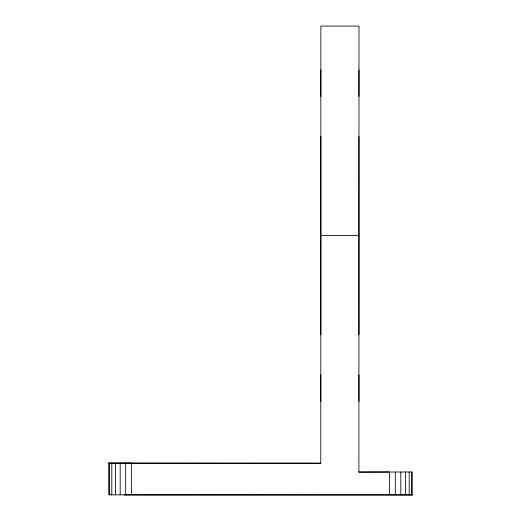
<?xml version="1.0" encoding="UTF-8"?>
<svg xmlns="http://www.w3.org/2000/svg" width="521" height="521" viewBox="0 0 521 521"><rect width="100%" height="100%" fill="white"/><g stroke="black" fill="none" stroke-linecap="round" stroke-linejoin="round"><path stroke-width="0.78" d="M412.261 494.943L412.261 472L358.904 472.065L358.989 26.057L320.864 26.05L320.786 463.215L108.739 463.071L108.739 494.865L412.261 494.943L123.991 494.95M109.521 494.781L109.521 463.071M111.8 494.781L111.807 463.071M115.441 494.781L115.441 463.071M120.175 494.781L120.175 463.071M125.691 494.781L125.691 463.071M131.611 494.781L131.618 463.071M389.382 494.872L389.389 472L358.904 472.065M395.302 494.872L395.309 472M400.825 494.872L400.825 472M405.559 494.872L405.559 472M409.193 494.872L409.2 472M411.479 494.872L411.479 472M320.825 235.609L358.949 235.616M131.618 463.156L108.739 463.071M123.991 463.241L320.786 463.215M358.949 69.925L358.949 96.392M358.949 136.561L358.949 334.749M358.949 374.807L358.949 401.496M320.851 69.925L320.851 96.392M320.858 136.561L320.858 334.749M320.812 374.807L320.812 401.496"/></g></svg>
